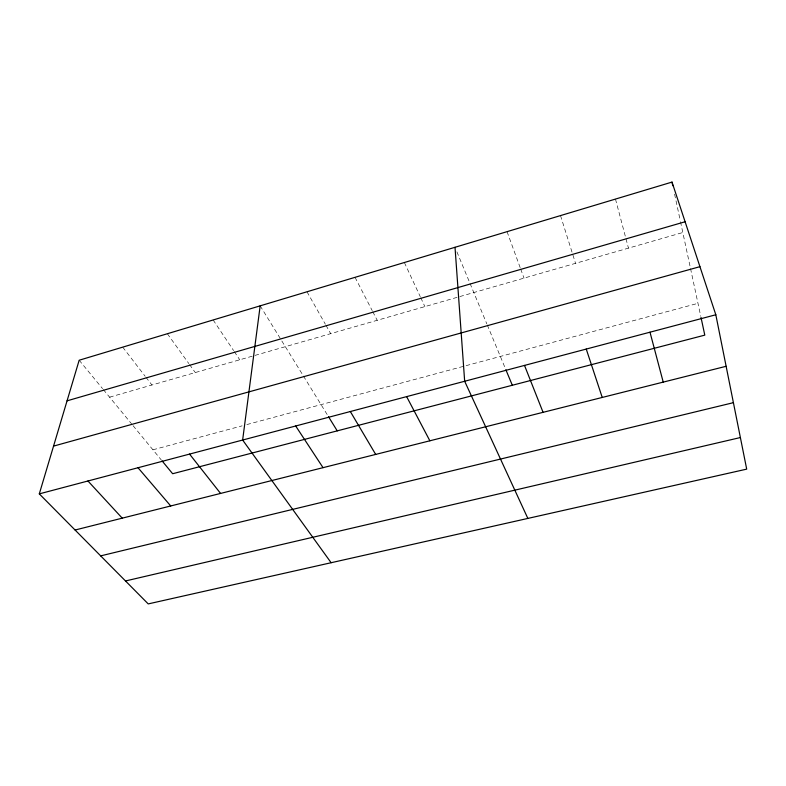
<?xml version="1.0" encoding="UTF-8"?>
<svg xmlns="http://www.w3.org/2000/svg" width="786" height="786" viewBox="0 0 786 786"><rect width="100%" height="100%" fill="white"/><g stroke="black" fill="none" stroke-linecap="round" stroke-linejoin="round"><path stroke-width="0.59" stroke-dasharray="3.93 2.95" d="M109.588 397.166L253.78 355.753M254.949 355.41L458.67 296.902M459.83 296.568L682.808 232.518M152.936 449.798L242.117 425.835M246.833 424.568L697.988 303.327M79.17 360.234L102.573 388.648M103.349 389.591L131.527 423.801M133.05 425.658L161.268 459.928M122.704 347.147L145.174 376.268M145.931 377.241L151.924 385.002M167.349 333.736L188.846 363.594M189.564 364.586L195.292 372.544M213.153 319.971L233.619 350.595M234.297 351.607L239.759 359.782M260.166 305.842L302.816 375.03M303.435 376.042L327.9 415.725M306.992 291.773L325.365 324.235M325.954 325.276L330.7 333.657M355.036 277.33L372.22 310.627M372.77 311.708L377.201 320.295M404.368 262.514L420.274 296.686M420.785 297.786L424.892 306.599M456.892 251.815L469.586 282.37M470.048 283.5L486.809 323.852M487.281 324.972L505.408 368.634M507.049 231.654L520.283 267.928M520.696 269.058L524.007 278.126M560.516 215.59L575.539 263.33M615.477 199.074L625.676 237.618M625.98 238.787L628.456 248.13M674.575 194.093L680.244 220.512M680.499 221.711L690.265 267.309M690.521 268.507L700.758 316.286"/><path stroke-width="1.18" d="M260.166 305.842L242.638 440.032L331.132 562.727M39.3 493.873L79.17 360.234L672.01 182.087L715.82 314.764L746.7 469.134L148.22 603.913L39.3 493.873L715.82 314.764M67.056 400.831L685.107 221.76M53.546 446.114L699.933 266.67M75.083 530.019L726.126 366.296M100.677 555.879L733.407 402.668M125.505 580.962L740.383 437.547M87.953 480.993L122.243 518.161M138.022 467.739L170.729 505.968M162.034 460.842L172.645 473.732L704.796 335.131L701.014 317.465M189.554 454.092L220.571 493.431M295.693 425.992L323.036 467.66M328.519 416.737L337.233 430.866M350.33 411.52L375.688 454.426M406.627 396.616L429.863 440.799M527.848 518.416L464.664 381.259L455.015 247.295M505.87 369.744L512.315 385.258M524.508 365.411L543.067 412.326M586.248 349.063L602.233 397.451M649.993 332.193L663.227 382.114M672.01 182.087L672.777 185.692"/></g></svg>
